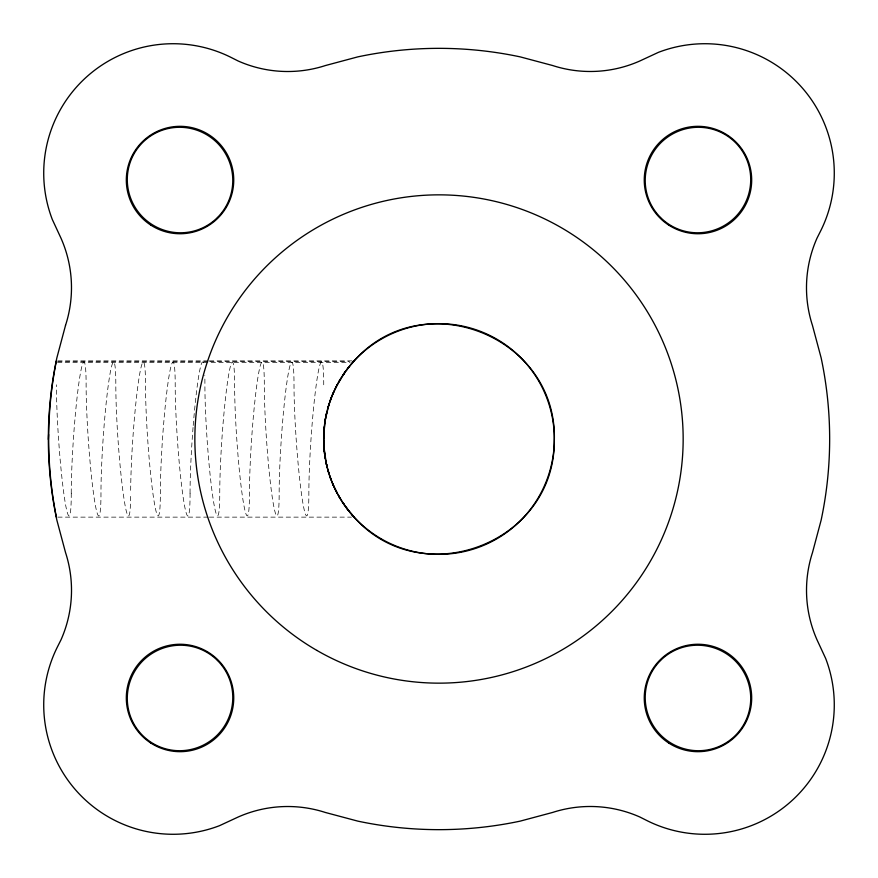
<?xml version="1.0" encoding="UTF-8"?>
<svg xmlns="http://www.w3.org/2000/svg" width="878" height="878" viewBox="0 0 878 878"><rect width="100%" height="100%" fill="white"/><g stroke="black" fill="none" stroke-linecap="round" stroke-linejoin="round"><path stroke-width="0.66" stroke-dasharray="4.39 3.29" d="M57.761 360.869L208.02 360.869M209.392 360.869L354.185 360.869M57.663 361.538L208.349 361.538M209.721 361.538L349.455 361.538M57.531 362.34L350.135 362.362M57.761 517.131L208.009 517.131M209.381 517.131L351.43 517.131M323.73 384.794A77.023 5.257 -86.1 0 0 316.289 384.421A77.023 5.257 -86.1 0 0 308.858 493.206A77.023 5.257 86.1 0 1 301.439 493.579A77.023 5.257 86.1 0 1 294.009 384.794A77.023 5.257 -86.1 0 0 286.59 384.421A77.023 5.257 -86.1 0 0 279.16 493.206A77.023 5.257 86.1 0 1 271.741 493.579A77.023 5.257 86.1 0 1 264.311 384.794A77.023 5.257 -86.1 0 0 256.892 384.421A77.023 5.257 -86.1 0 0 249.462 493.206A77.023 5.257 86.1 0 1 242.043 493.579A77.023 5.257 86.1 0 1 234.613 384.794A77.023 5.257 -86.1 0 0 227.193 384.421A77.023 5.257 -86.1 0 0 219.752 493.206A77.023 5.257 86.1 0 1 212.344 493.579A77.023 5.257 86.1 0 1 204.903 384.794A77.023 5.257 -86.1 0 0 204.793 375.51M193.215 425.501A77.023 5.257 -86.1 0 1 204.003 365.16M190.054 493.206A77.023 5.257 -86.1 0 1 193.116 426.686M190.076 493.206A77.023 5.257 86.1 0 1 182.635 493.579A77.023 5.257 86.1 0 1 175.205 384.794A77.023 5.257 -86.1 0 0 167.786 384.421A77.023 5.257 -86.1 0 0 160.356 493.206A77.023 5.257 86.1 0 1 152.937 493.579A77.023 5.257 86.1 0 1 145.507 384.794A77.023 5.257 -86.1 0 0 138.087 384.421A77.023 5.257 -86.1 0 0 130.657 493.206M71.25 493.206A77.023 5.257 -86.1 0 1 78.691 384.421A77.023 5.257 -86.1 0 1 86.121 384.794A77.023 5.257 86.1 0 0 93.54 493.579A77.023 5.257 86.1 0 0 100.97 493.206A77.023 5.257 -86.1 0 1 108.389 384.421A77.023 5.257 -86.1 0 1 115.819 384.794A77.023 5.257 86.1 0 0 123.238 493.579A77.023 5.257 86.1 0 0 130.668 493.206M71.272 493.206A77.023 5.257 86.1 0 1 63.842 493.579A77.023 5.257 86.1 0 1 56.401 384.794"/><path stroke-width="1.32" d="M323.817 433.315L324.07 448.186M323.653 438.561L323.73 436.399M323.817 433.71L325.431 418.96M48.367 439.439L48.586 434.533M323.686 436.168L323.872 432.283M324.026 430.088L324.169 428.168M324.092 428.925L324.421 426.104M324.816 422.889L325.079 420.957M56.401 360.869C46.084 412.342 46.084 465.658 56.401 517.131M325.398 419.311L328.822 404.945M324.948 421.736L325.617 417.928M326.045 415.755L326.451 413.823M326.254 414.603L326.945 411.826M327.735 408.709L329.14 403.913M328.021 407.71L328.262 406.766M328.756 405.23L331.939 396.066L337.064 385.069M329.854 401.784L330.523 399.83M331.094 398.371L331.939 396.066M330.205 400.664L331.247 397.943M332.4 395.001L333.223 393.037M332.828 393.915L334.057 391.237M335.374 388.394L337.624 384.037M335.956 387.275L336.351 386.43M337.042 385.168L344.516 372.887M338.765 381.985L340.916 378.385M339.457 380.811L339.896 380.009M342.541 375.806L345.252 371.855M343.386 374.566L344.944 372.294M344.593 372.821L348.764 367.191M346.7 369.868L349.598 366.159M347.721 368.562L348.226 367.849M348.928 367.015L353.274 361.857M351.222 364.216L354.185 360.869L353.669 361.429C422.472 282.771 557.826 336.23 554.303 440.668C554.797 545.029 418.257 594.625 351.639 514.288M352.517 362.757L353.044 362.109M352.517 515.243C338.985 500.043 329.733 481.111 325.826 461.148M353.801 516.714L349.795 512.137M348.061 509.877L346.481 507.824M349.093 511.215L345.383 506.386M343.891 504.17L342.376 501.931M344.736 505.421L342.705 502.414M340.049 498.177L338.645 495.785M340.752 499.373L338.919 496.246M336.131 491.153L337.152 493.085M334.408 487.652L335.517 489.847M333.091 484.656L333.958 486.588M335.297 489.408L336.581 492.064M330.446 477.972L331.171 479.893M332.345 482.823L333.453 485.534M328.229 471.124L328.822 473.044M329.821 476.063L330.743 478.817M326.44 464.133L326.901 466.053M327.714 469.159L328.449 471.936M326.682 465.077L327.198 467.348M326.122 462.519L323.938 446.77M325.079 457.043L325.42 458.964M326.034 462.124L326.605 464.934M324.893 455.506L324.498 452.949M324.18 449.876L324.388 451.797M324.816 455.002L325.2 457.822M324.311 450.853L324.531 453.202M323.719 442.655L323.817 444.575M324.037 447.802L324.234 450.633M323.719 435.411L323.697 437.332M323.708 440.569L323.73 443.412M65.51 325.42L56.883 357.774A390.655 390.655 0 0 0 56.883 520.226L65.532 552.536A122.086 122.086 0 0 1 60.955 639.919L57.827 646.12A129.406 129.406 0 0 0 219.5 825.682L238.037 817.078A122.075 122.075 0 0 1 325.42 812.49L357.774 821.117A390.655 390.655 0 0 0 520.226 821.117L552.536 812.468A122.086 122.086 0 0 1 639.919 817.045L646.12 820.173A129.406 129.406 0 0 0 825.682 658.5L817.078 639.963A122.075 122.075 0 0 1 812.49 552.58L821.117 520.226A390.655 390.655 0 0 0 821.117 357.774L812.468 325.464A122.075 122.075 0 0 1 817.045 238.081L820.173 231.88A129.406 129.406 0 0 0 658.5 52.318L639.963 60.922A122.075 122.075 0 0 1 552.58 65.51L520.226 56.883A390.655 390.655 0 0 0 357.774 56.883L325.464 65.532A122.086 122.086 0 0 1 238.081 60.955L231.88 57.827A129.406 129.406 0 0 0 52.318 219.5L60.922 238.037A122.075 122.075 0 0 1 65.51 325.42M668.564 224.987A53.712 53.712 0 0 0 751.601 183.019A53.712 53.712 0 0 0 673.744 132.095A53.712 53.712 0 0 0 668.564 224.987M150.632 224.987A53.712 53.712 0 0 0 233.658 183.019A53.712 53.712 0 0 0 155.801 132.095A53.712 53.712 0 0 0 150.632 224.987M150.632 742.92A53.712 53.712 0 0 0 233.658 700.962A53.712 53.712 0 0 0 155.801 650.027A53.712 53.712 0 0 0 150.632 742.92M668.564 742.92A53.712 53.712 0 0 0 751.601 700.962A53.712 53.712 0 0 0 673.744 650.027A53.712 53.712 0 0 0 668.564 742.92M316.925 650.444A244.161 244.161 0 0 0 683.161 439A244.161 244.161 0 0 0 316.925 227.556A244.161 244.161 0 0 0 316.925 650.444M380.887 538.642A115.347 115.347 0 0 0 554.347 439.505A115.347 115.347 0 0 0 381.765 338.853A115.347 115.347 0 0 0 380.887 538.642M660.508 660.508A53.097 52.57 45 0 0 660.794 735.138A53.097 52.57 45 0 0 735.424 735.424A53.097 52.57 45 0 0 735.138 660.794A53.097 52.57 45 0 0 660.508 660.508M217.492 660.508A53.097 52.57 -45 0 0 142.862 660.794A53.097 52.57 -45 0 0 142.576 735.424A53.097 52.57 -45 0 0 217.206 735.138A53.097 52.57 -45 0 0 217.492 660.508M217.492 217.492A53.097 52.57 45 0 0 217.206 142.862A53.097 52.57 45 0 0 142.576 142.576A53.097 52.57 45 0 0 142.862 217.206A53.097 52.57 45 0 0 217.492 217.492M660.508 217.492A53.097 52.57 -45 0 0 735.138 217.206A53.097 52.57 -45 0 0 735.424 142.576A53.097 52.57 -45 0 0 660.794 142.862A53.097 52.57 -45 0 0 660.508 217.492"/></g></svg>
